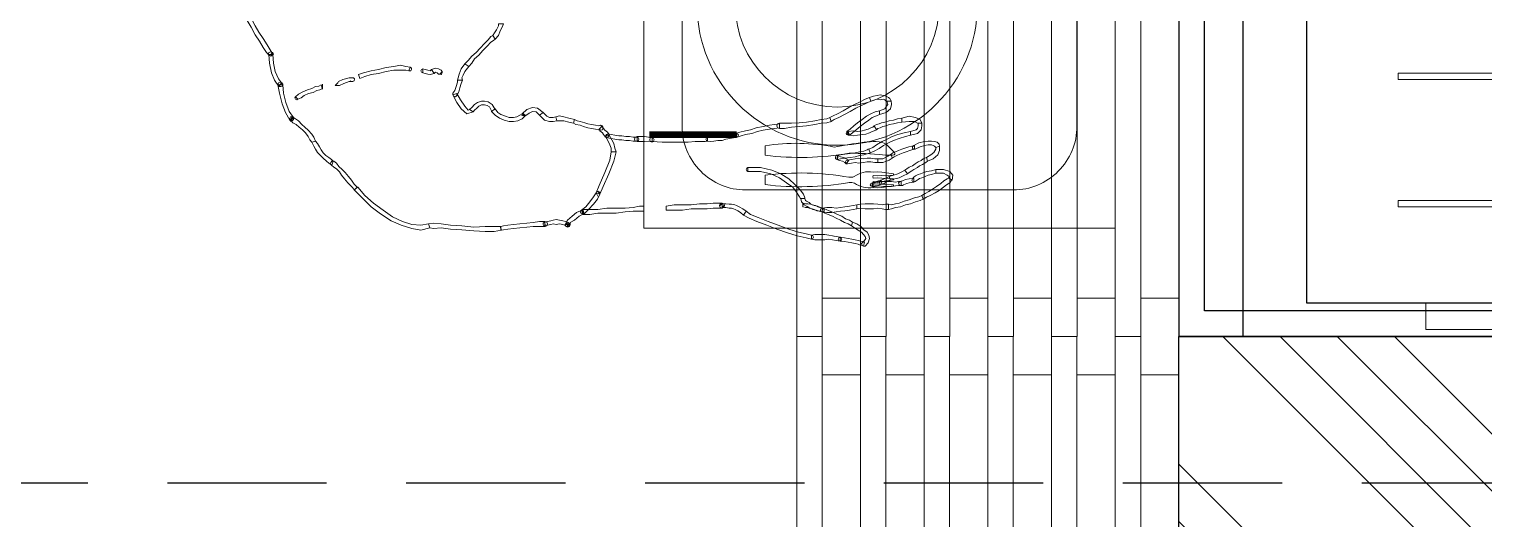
# Model space of a CAD drawing. Header units: millimetres. Extents: x -29311 to -3405, y 28913 to 42880.
# Drawn here: x -16914.6 to -16800.4, y 40279.9 to 40318.4 of the extents above; entities that cross this region are included whole.
import ezdxf

# ---------------------------------------------------------------- set-up
doc = ezdxf.new("R2010")
doc.units = ezdxf.units.MM
doc.linetypes.add('HIDDEN', pattern=[0.375, 0.25, -0.125])
for name, color, linetype in [('A-BA-HIDDEN', 136, 'HIDDEN'), ('A-MERDIVEN', 125, 'Continuous'), ('Duvar-200 cm', 7, 'Continuous')]:
    doc.layers.add(name, color=color, linetype=linetype)
for name, color, linetype, lineweight in [('GRC-Ekipman', 4, 'Continuous', 25), ('MIM_İnsan', 251, 'Continuous', 9), ('MIM_mobilya', 251, 'Continuous', 9), ('MIM_Selinoks', 251, 'Continuous', 9), ('tarama-betonarme', 252, 'Continuous', 13)]:
    doc.layers.add(name, color=color, linetype=linetype, lineweight=lineweight)

# ---------------------------------------------------------------- blocks, each defined once
blk = doc.blocks.new('N-115')
at = {"lineweight": 0}
h = blk.add_hatch(dxfattribs=at)
h.set_pattern_fill('ANSI34', color=251, style=0)
h.set_pattern_definition([(45, (87418.434, 14996.114), (-13.470384, 13.470384), []), (45, (87422.924, 14996.114), (-13.470384, 13.470384), []), (45, (87427.414, 14996.114), (-13.470384, 13.470384), []), (45, (87431.904, 14996.114), (-13.470384, 13.470384), [])])
h.paths.add_polyline_path([(92179.4, 15843.33), (92294.4, 15843.33), (92294.4, 15873.33), (92179.4, 15873.33)])
at = {"color": 45, "lineweight": 0}
for points in [[(92182.4, 15840.33), (92291.4, 15840.33), (92291.4, 15843.33), (92182.4, 15843.33)], [(92179.4, 15838.33), (92294.4, 15838.33), (92294.4, 15840.33), (92179.4, 15840.33)], [(92182.4, 15835.33), (92291.4, 15835.33), (92291.4, 15838.33), (92182.4, 15838.33)], [(92179.4, 15833.33), (92294.4, 15833.33), (92294.4, 15835.33), (92179.4, 15835.33)], [(92182.4, 15830.33), (92291.4, 15830.33), (92291.4, 15833.33), (92182.4, 15833.33)], [(92179.4, 15828.33), (92294.4, 15828.33), (92294.4, 15830.33), (92179.4, 15830.33)], [(92182.4, 15825.33), (92291.4, 15825.33), (92291.4, 15828.33), (92182.4, 15828.33)], [(92182.4, 15825.33), (92291.4, 15825.33), (92291.4, 15828.33), (92182.4, 15828.33)], [(92182.4, 15825.33), (92291.4, 15825.33), (92291.4, 15828.33), (92182.4, 15828.33)], [(92179.4, 15823.33), (92294.4, 15823.33), (92294.4, 15825.33), (92179.4, 15825.33)], [(92182.4, 15820.33), (92291.4, 15820.33), (92291.4, 15823.33), (92182.4, 15823.33)], [(92182.4, 15820.33), (92291.4, 15820.33), (92291.4, 15823.33), (92182.4, 15823.33)], [(92179.4, 15818.33), (92294.4, 15818.33), (92294.4, 15820.33), (92179.4, 15820.33)], [(92182.4, 15815.33), (92291.4, 15815.33), (92291.4, 15818.33), (92182.4, 15818.33)], [(92179.4, 15813.33), (92294.4, 15813.33), (92294.4, 15815.33), (92179.4, 15815.33)]]:
    blk.add_lwpolyline(points, close=True, dxfattribs=at)
at = {"layer": 'GRC-Ekipman'}
for points in [[(92179.4, 15913.33), (92294.4, 15913.33), (92294.4, 15843.33), (92179.4, 15843.33)], [(92179.4, 15873.33), (92294.4, 15873.33), (92294.4, 15843.33), (92179.4, 15843.33)]]:
    blk.add_lwpolyline(points, close=True, dxfattribs=at)
blk = doc.blocks.new('160718_A$C2F7A1A77')
at = {"layer": 'MIM_mobilya'}
for p, q in [((3.42, 27.47), (4.16, 27.47)), ((5.72, 27.47), (6.46, 27.47)), ((29.18, 28.08), (29.92, 28.08))]:
    blk.add_line(p, q, dxfattribs=at)
blk.add_lwpolyline([(0, 37), (0, 0), (53, 0), (53, 37)], close=True, dxfattribs=at)
blk.add_lwpolyline([(3, 29), (3, 8, 0.414214), (8, 3), (45, 3, 0.414214), (50, 8), (50, 29, 0.414214), (45, 34), (8, 34, 0.414214)], format="xyb", close=True, dxfattribs=at)
for points in [[(3.19, 18.99), (3.17, 18.68), (3.19, 18.33), (3.31, 17.41), (3.34, 17.41)], [(3.46, 18.99), (3.48, 18.68), (3.46, 18.33), (3.41, 17.41), (3.33, 17.41)], [(3.66, 18.99), (3.64, 18.68), (3.66, 18.33), (3.78, 17.41), (3.81, 17.4)], [(3.93, 18.99), (3.95, 18.68), (3.93, 18.33), (3.88, 17.41), (3.8, 17.4)], [(4.13, 18.99), (4.11, 18.68), (4.13, 18.33), (4.17, 17.41), (4.25, 17.4)], [(4.4, 18.99), (4.42, 18.68), (4.4, 18.33), (4.27, 17.41), (4.25, 17.4)], [(29.34, 17.09), (29.48, 16.96), (29.61, 16.96), (29.76, 17.09)]]:
    blk.add_lwpolyline(points, dxfattribs=at)
for centre, radius in [((17.51, 21.82), 11), ((39.75, 23.82), 9), ((17.51, 21.82), 8), ((39.75, 23.82), 5), ((39.75, 23.82), 4), ((39.75, 8.57), 5), ((39.75, 8.57), 4)]:
    blk.add_circle(centre, radius, dxfattribs=at)
for centre, radius, start, end in [((25.47, 24.72), 22.22, 172.8729, 189.9137), ((-17.89, 24.73), 22.22, 350.0863, 7.0954), ((27.77, 24.72), 22.22, 172.8729, 189.9137), ((-8.49, 25.02), 15.15, 348.689, 9.2988), ((51.23, 25.32), 22.22, 172.8729, 189.9137), ((7.87, 25.33), 22.22, 350.0863, 7.0954), ((2.74, 20.76), 0.849, 339.9904, 9.0141), ((4.84, 20.77), 0.849, 170.9859, 200.0096), ((5.08, 19.31), 1.92, 143.1475, 189.6617), ((2.51, 19.33), 1.92, 350.3383, 36.8525), ((3.32, 18.55), 0.466, 72.9453, 106.8601), ((3.56, 18.86), 0.163, 52.2572, 127.4765), ((4.03, 18.86), 0.163, 52.2572, 127.4765)]:
    blk.add_arc(centre, radius, start, end, dxfattribs=at)
for points in [[(5.88, 20.89), (5.77, 18.49), (5.88, 17.29), (6.18, 17.56), (6.56, 17.96), (6.74, 19.7), (6.36, 22.05)], [(29.34, 21.5), (29.12, 20.87), (28.46, 19.99), (29.34, 17.09)], [(29.76, 21.5), (29.98, 20.87), (30.64, 19.99), (29.76, 17.09)]]:
    blk.add_spline(points, degree=3, dxfattribs=at)
blk = doc.blocks.new('160718_InsanKadın')
at = {"layer": 'MIM_İnsan'}
for p, q in [((22.06, 53.66), (22.06, 53.63)), ((22.33, 44.68), (22.33, 44.69))]:
    blk.add_line(p, q, dxfattribs=at)
at = {"layer": 'MIM_İnsan', "flags": 128}
for points in [[(19.77, 54.41), (19.62, 54.41), (19.38, 54.16), (19.28, 53.81), (19.33, 53.56), (19.48, 53.31), (19.72, 53.12), (19.97, 52.87), (20.27, 52.67), (20.61, 52.52), (20.71, 52.82), (20.46, 52.97), (20.17, 53.17), (19.92, 53.31), (19.77, 53.51), (19.62, 53.66), (19.57, 53.81), (19.67, 53.96), (19.82, 54.11), (19.67, 54.11), (19.82, 54.11), (19.92, 54.21), (19.87, 54.36), (19.77, 54.41), (19.62, 54.41), (19.77, 54.41)], [(21.6, 54.01), (21.26, 54.06), (20.96, 54.11), (20.66, 54.16), (20.41, 54.21), (20.17, 54.26), (20.07, 54.31), (19.87, 54.36), (19.77, 54.41), (19.67, 54.11), (19.77, 54.06), (19.97, 54.01), (20.17, 53.96), (20.41, 53.91), (20.66, 53.86), (20.96, 53.81), (21.26, 53.76), (21.6, 53.71), (21.6, 54.01)], [(21.6, 54.01), (21.5, 53.96), (21.45, 53.86), (21.5, 53.76), (21.6, 53.71), (21.6, 54.01)], [(21.6, 53.71), (21.7, 53.76), (21.75, 53.86), (21.7, 53.96), (21.6, 54.01), (21.6, 53.71)], [(21.6, 53.71), (21.9, 53.66), (22.2, 53.61), (22.49, 53.56), (22.79, 53.51), (23.04, 53.51), (23.33, 53.51), (23.58, 53.51), (23.83, 53.56), (23.83, 53.86), (23.58, 53.91), (23.33, 53.91), (23.04, 53.91), (22.79, 53.91), (22.49, 53.86), (22.2, 53.91), (21.9, 53.96), (21.6, 54.01), (21.6, 53.71)], [(23.83, 53.56), (23.83, 53.56), (24.27, 53.46), (24.87, 53.31), (25.61, 53.07), (26.45, 52.77), (27.24, 52.47), (28.03, 52.17), (28.63, 51.92), (28.97, 51.67), (29.17, 51.97), (28.73, 52.22), (28.13, 52.47), (27.34, 52.77), (26.55, 53.07), (25.71, 53.36), (24.97, 53.61), (24.27, 53.76), (23.83, 53.86), (23.83, 53.86), (23.83, 53.86), (23.73, 53.81), (23.68, 53.71), (23.73, 53.61), (23.83, 53.56), (23.83, 53.56)], [(41.89, 51.58), (41.84, 51.58), (42.28, 51.77), (42.63, 52.07), (42.98, 52.37), (43.17, 52.72), (42.78, 52.72), (42.78, 52.57), (42.43, 52.37), (42.08, 52.07), (41.74, 51.87), (41.69, 51.87), (41.89, 51.58)], [(43.03, 52.87), (42.78, 52.72), (42.78, 52.57), (42.43, 52.37), (42.08, 52.07), (41.74, 51.87), (41.84, 51.58), (42.28, 51.77), (42.63, 52.07), (42.98, 52.37), (43.17, 52.72), (42.93, 52.57), (43.17, 52.72), (43.12, 52.87), (42.98, 52.92), (42.83, 52.87), (42.78, 52.72), (43.03, 52.87)], [(43.17, 52.72), (42.93, 52.57), (43.12, 52.47), (43.37, 52.42), (43.62, 52.37), (43.87, 52.32), (44.11, 52.37), (44.31, 52.42), (44.56, 52.47), (44.81, 52.52), (44.71, 52.82), (44.56, 52.77), (44.31, 52.72), (44.11, 52.67), (43.87, 52.72), (43.62, 52.67), (43.37, 52.72), (43.22, 52.77), (43.03, 52.87), (42.78, 52.72), (43.03, 52.87), (42.88, 52.87), (42.83, 52.77), (42.83, 52.67), (42.93, 52.57), (43.17, 52.72)], [(44.76, 52.87), (44.71, 52.82), (44.56, 52.77), (44.31, 52.72), (44.11, 52.67), (43.87, 52.72), (43.62, 52.67), (43.37, 52.72), (43.22, 52.77), (43.03, 52.87), (42.93, 52.57), (43.12, 52.47), (43.37, 52.42), (43.62, 52.37), (43.87, 52.32), (44.11, 52.37), (44.31, 52.42), (44.56, 52.47), (44.81, 52.52), (44.76, 52.47), (44.81, 52.52), (44.9, 52.62), (44.9, 52.72), (44.86, 52.82), (44.71, 52.82), (44.76, 52.87)], [(44.81, 52.52), (44.76, 52.47), (45.2, 52.47), (45.7, 52.57), (46.19, 52.62), (46.74, 52.67), (47.23, 52.72), (47.68, 52.77), (48.02, 52.82), (48.22, 52.87), (48.22, 53.17), (48.02, 53.12), (47.68, 53.07), (47.23, 53.02), (46.74, 52.97), (46.19, 52.92), (45.7, 52.87), (45.2, 52.87), (44.76, 52.87), (44.71, 52.82), (44.76, 52.87), (44.61, 52.82), (44.56, 52.67), (44.61, 52.52), (44.76, 52.47), (44.81, 52.52)], [(48.17, 53.17), (48.22, 53.17), (48.02, 53.12), (47.68, 53.07), (47.23, 53.02), (46.74, 52.97), (46.19, 52.92), (45.7, 52.87), (45.2, 52.87), (44.76, 52.87), (44.76, 52.47), (45.2, 52.47), (45.7, 52.57), (46.19, 52.62), (46.74, 52.67), (47.23, 52.72), (47.68, 52.77), (48.02, 52.82), (48.22, 52.87), (48.27, 52.87), (48.17, 53.17)], [(48.22, 52.87), (48.27, 52.87), (48.76, 52.87), (49.46, 52.87), (50.35, 52.92), (51.29, 52.82), (52.18, 52.77), (52.92, 52.67), (53.51, 52.62), (53.91, 52.67), (53.81, 52.97), (53.51, 53.02), (52.92, 52.97), (52.18, 53.07), (51.29, 53.12), (50.35, 53.21), (49.46, 53.26), (48.76, 53.26), (48.17, 53.17), (48.22, 53.17), (48.22, 52.87)], [(53.81, 52.97), (53.81, 52.97), (53.51, 53.02), (52.92, 52.97), (52.18, 53.07), (51.29, 53.12), (50.35, 53.21), (49.46, 53.26), (48.76, 53.26), (48.17, 53.17), (48.27, 52.87), (48.76, 52.87), (49.46, 52.87), (50.35, 52.92), (51.29, 52.82), (52.18, 52.77), (52.92, 52.67), (53.51, 52.62), (53.91, 52.67), (53.91, 52.67), (53.81, 52.97)], [(59.7, 49.99), (59.75, 49.99), (59.1, 50.63), (58.41, 51.33), (57.67, 51.87), (56.83, 52.42), (56.04, 52.77), (55.2, 53.02), (54.5, 53.17), (53.81, 52.97), (53.91, 52.67), (54.5, 52.77), (55.2, 52.72), (55.94, 52.47), (56.73, 52.12), (57.47, 51.58), (58.21, 51.03), (58.91, 50.43), (59.45, 49.79), (59.5, 49.79), (59.7, 49.99)], [(53.91, 52.67), (53.91, 52.67), (54.5, 52.77), (55.2, 52.72), (55.94, 52.47), (56.73, 52.12), (57.47, 51.58), (58.21, 51.03), (58.91, 50.43), (59.45, 49.79), (59.75, 49.99), (59.1, 50.63), (58.41, 51.33), (57.67, 51.87), (56.83, 52.42), (56.04, 52.77), (55.2, 53.02), (54.5, 53.17), (53.81, 52.97), (53.81, 52.97), (53.91, 52.67)], [(15.17, 50.43), (15.17, 50.43), (15.42, 50.53), (15.76, 50.63), (16.16, 50.78), (16.56, 50.88), (16.95, 51.03), (17.25, 51.08), (17.55, 51.18), (17.79, 51.13), (17.79, 51.53), (17.55, 51.48), (17.25, 51.38), (16.85, 51.33), (16.46, 51.18), (16.06, 51.08), (15.67, 50.93), (15.32, 50.83), (15.07, 50.73), (15.07, 50.73), (15.17, 50.43)], [(17.79, 51.13), (17.79, 51.13), (18.04, 51.13), (18.29, 51.18), (18.63, 51.13), (18.98, 51.08), (19.28, 51.08), (19.62, 51.08), (19.97, 51.13), (20.27, 51.18), (20.27, 51.48), (19.97, 51.43), (19.62, 51.48), (19.28, 51.48), (18.98, 51.48), (18.63, 51.43), (18.29, 51.48), (18.04, 51.53), (17.79, 51.53), (17.79, 51.53), (17.79, 51.13)], [(20.27, 51.18), (20.27, 51.18), (20.56, 51.23), (20.86, 51.28), (21.21, 51.33), (21.55, 51.38), (21.9, 51.43), (22.25, 51.38), (22.64, 51.38), (22.99, 51.43), (22.99, 51.72), (22.64, 51.77), (22.25, 51.77), (21.9, 51.72), (21.55, 51.67), (21.21, 51.63), (20.86, 51.58), (20.56, 51.53), (20.27, 51.48), (20.27, 51.48), (20.27, 51.18)], [(28.97, 51.67), (28.97, 51.67), (29.22, 51.48), (29.52, 51.33), (29.72, 51.23), (29.86, 51.18), (30.11, 51.13), (30.31, 51.13), (30.56, 51.08), (30.85, 51.08), (30.85, 51.38), (30.56, 51.38), (30.31, 51.43), (30.11, 51.43), (29.96, 51.48), (29.82, 51.53), (29.62, 51.63), (29.42, 51.77), (29.17, 51.97), (29.17, 51.97), (28.97, 51.67)], [(31, 51.23), (30.85, 51.03), (31.15, 51.03), (31.55, 51.03), (32.04, 51.08), (32.64, 51.08), (33.28, 51.18), (33.97, 51.18), (34.61, 51.18), (35.26, 51.28), (35.26, 51.58), (34.61, 51.58), (33.97, 51.58), (33.28, 51.48), (32.64, 51.48), (32.04, 51.48), (31.55, 51.43), (31.15, 51.43), (30.85, 51.43), (30.71, 51.23), (30.85, 51.43), (30.71, 51.38), (30.66, 51.23), (30.71, 51.08), (30.85, 51.03), (31, 51.23)], [(30.85, 51.03), (31, 51.08), (31.05, 51.23), (31, 51.38), (30.85, 51.43), (30.85, 51.03)], [(36.99, 51.28), (36.99, 51.28), (37.34, 51.28), (37.83, 51.38), (38.47, 51.43), (39.17, 51.43), (39.91, 51.43), (40.6, 51.53), (41.24, 51.53), (41.79, 51.53), (41.79, 51.92), (41.24, 51.92), (40.6, 51.82), (39.91, 51.82), (39.17, 51.82), (38.47, 51.72), (37.83, 51.67), (37.34, 51.67), (36.99, 51.67), (36.99, 51.67), (36.99, 51.28)], [(41.79, 51.53), (41.69, 51.87), (41.34, 51.53), (40.95, 51.13), (40.65, 50.73), (40.45, 50.33), (40.75, 50.23), (40.95, 50.53), (41.24, 50.93), (41.54, 51.33), (41.89, 51.58), (41.79, 51.92), (41.89, 51.58), (41.99, 51.67), (41.94, 51.82), (41.84, 51.87), (41.69, 51.87), (41.79, 51.53)], [(41.74, 51.87), (41.69, 51.87), (41.34, 51.53), (40.95, 51.13), (40.65, 50.73), (40.45, 50.33), (40.75, 50.23), (40.95, 50.53), (41.24, 50.93), (41.54, 51.33), (41.89, 51.58), (41.84, 51.58), (41.74, 51.87)], [(40.6, 50.48), (40.75, 50.23), (40.95, 50.53), (41.24, 50.93), (41.54, 51.33), (41.89, 51.58), (41.69, 51.87), (41.34, 51.53), (40.95, 51.13), (40.65, 50.73), (40.45, 50.33), (40.6, 50.09), (40.45, 50.33), (40.45, 50.18), (40.55, 50.13), (40.7, 50.13), (40.75, 50.23), (40.6, 50.48)], [(13.09, 49.04), (13.04, 49.04), (13.19, 49.14), (13.44, 49.29), (13.69, 49.49), (14.03, 49.74), (14.33, 49.94), (14.63, 50.13), (14.92, 50.28), (15.17, 50.43), (15.07, 50.73), (14.82, 50.58), (14.53, 50.43), (14.13, 50.23), (13.83, 50.04), (13.49, 49.79), (13.24, 49.59), (12.99, 49.44), (12.85, 49.24), (12.8, 49.24), (13.09, 49.04)], [(24.37, 50.68), (24.37, 50.63), (24.47, 50.33), (24.72, 49.99), (25.11, 49.59), (25.61, 49.14), (26.25, 48.74), (26.95, 48.45), (27.84, 48.25), (28.83, 48.25), (28.83, 48.55), (27.84, 48.55), (27.04, 48.74), (26.35, 49.04), (25.81, 49.44), (25.31, 49.79), (25.02, 50.18), (24.77, 50.53), (24.67, 50.73), (24.67, 50.68), (24.37, 50.68)], [(40.45, 50.33), (40.45, 50.33), (40.2, 49.74), (39.76, 48.74), (39.36, 47.75), (39.17, 47.01), (39.56, 47.01), (39.66, 47.65), (40.06, 48.64), (40.5, 49.64), (40.75, 50.23), (40.75, 50.23), (40.45, 50.33)], [(40.45, 50.33), (40.45, 50.33), (40.2, 49.74), (39.76, 48.74), (39.36, 47.75), (39.17, 47.01), (39.56, 47.01), (39.66, 47.65), (40.06, 48.64), (40.5, 49.64), (40.75, 50.23), (40.75, 50.23), (40.45, 50.33)], [(14.08, 48.69), (14.08, 48.69), (13.49, 48.69), (13.19, 48.84), (13.04, 48.94), (13.09, 49.04), (12.8, 49.24), (12.75, 48.84), (12.99, 48.55), (13.49, 48.4), (14.08, 48.4), (14.08, 48.4), (14.08, 48.69)], [(15.81, 49.39), (15.71, 49.34), (15.62, 49.29), (15.47, 49.19), (15.37, 49.09), (15.17, 49.04), (14.92, 48.94), (14.68, 48.84), (14.43, 48.79), (14.08, 48.69), (14.08, 48.4), (14.43, 48.5), (14.78, 48.55), (15.02, 48.64), (15.27, 48.74), (15.47, 48.79), (15.67, 48.89), (15.81, 48.99), (15.91, 49.14), (15.81, 49.09), (15.91, 49.14), (15.96, 49.24), (15.91, 49.34), (15.81, 49.39), (15.71, 49.34), (15.81, 49.39)], [(16.8, 49.64), (16.7, 49.64), (16.61, 49.59), (16.36, 49.49), (16.16, 49.44), (15.81, 49.39), (15.81, 49.09), (16.16, 49.14), (16.46, 49.19), (16.7, 49.29), (16.9, 49.34), (16.8, 49.34), (16.9, 49.34), (17, 49.44), (16.95, 49.59), (16.85, 49.64), (16.7, 49.64), (16.8, 49.64)], [(16.51, 48.45), (16.51, 48.45), (16.75, 48.59), (17.05, 48.74), (17.4, 48.84), (17.74, 48.94), (17.64, 49.24), (17.3, 49.14), (16.95, 49.04), (16.65, 48.89), (16.31, 48.74), (16.31, 48.74), (16.51, 48.45)], [(16.51, 48.45), (16.51, 48.45), (16.75, 48.59), (17.05, 48.74), (17.4, 48.84), (17.74, 48.94), (17.64, 49.24), (17.3, 49.14), (16.95, 49.04), (16.65, 48.89), (16.31, 48.74), (16.31, 48.74), (16.51, 48.45)], [(19.08, 49.44), (19.08, 49.74), (18.83, 49.74), (18.53, 49.69), (18.19, 49.74), (17.89, 49.74), (17.55, 49.74), (17.25, 49.69), (17, 49.64), (16.8, 49.64), (16.8, 49.34), (17, 49.34), (17.25, 49.39), (17.55, 49.34), (17.89, 49.34), (18.19, 49.34), (18.53, 49.39), (18.83, 49.44), (19.08, 49.44), (19.08, 49.74), (19.08, 49.44), (19.18, 49.49), (19.23, 49.59), (19.18, 49.69), (19.08, 49.74), (19.08, 49.44)], [(17.74, 48.94), (17.74, 48.94), (17.94, 49.04), (18.09, 49.09), (18.24, 49.19), (18.39, 49.24), (18.29, 49.54), (18.14, 49.49), (17.99, 49.39), (17.84, 49.34), (17.64, 49.24), (17.64, 49.24), (17.74, 48.94)], [(17.74, 48.94), (17.74, 48.94), (17.94, 49.04), (18.09, 49.09), (18.24, 49.19), (18.39, 49.24), (18.29, 49.54), (18.14, 49.49), (17.99, 49.39), (17.84, 49.34), (17.64, 49.24), (17.64, 49.24), (17.74, 48.94)], [(18.39, 49.24), (18.34, 49.24), (18.58, 49.29), (18.73, 49.34), (18.88, 49.39), (19.08, 49.44), (19.08, 49.74), (18.88, 49.69), (18.63, 49.64), (18.49, 49.59), (18.34, 49.54), (18.29, 49.54), (18.39, 49.24)], [(18.39, 49.24), (18.49, 49.34), (18.49, 49.44), (18.44, 49.54), (18.29, 49.54), (18.39, 49.24)], [(61.48, 48.05), (61.53, 48.05), (61.33, 48.2), (61.13, 48.35), (60.89, 48.59), (60.74, 48.84), (60.49, 49.14), (60.24, 49.44), (59.95, 49.74), (59.7, 49.99), (59.5, 49.79), (59.75, 49.54), (59.95, 49.24), (60.19, 48.94), (60.44, 48.64), (60.69, 48.4), (60.94, 48.15), (61.13, 47.9), (61.33, 47.75), (61.38, 47.75), (61.48, 48.05)], [(61.48, 48.05), (61.53, 48.05), (61.33, 48.2), (61.13, 48.35), (60.89, 48.59), (60.74, 48.84), (60.49, 49.14), (60.24, 49.44), (59.95, 49.74), (59.7, 49.99), (59.5, 49.79), (59.75, 49.54), (59.95, 49.24), (60.19, 48.94), (60.44, 48.64), (60.69, 48.4), (60.94, 48.15), (61.13, 47.9), (61.33, 47.75), (61.38, 47.75), (61.33, 47.75), (61.48, 47.75), (61.58, 47.85), (61.63, 47.95), (61.53, 48.05), (61.48, 48.05)], [(14.82, 47.45), (14.82, 47.45), (15.07, 47.55), (15.22, 47.7), (15.47, 47.8), (15.71, 47.95), (15.91, 48.1), (16.16, 48.2), (16.36, 48.35), (16.51, 48.45), (16.31, 48.74), (16.16, 48.64), (15.96, 48.5), (15.81, 48.4), (15.52, 48.25), (15.37, 48.1), (15.12, 48), (14.87, 47.85), (14.73, 47.75), (14.73, 47.75), (14.82, 47.45)], [(14.82, 47.45), (14.82, 47.45), (15.07, 47.55), (15.22, 47.7), (15.47, 47.8), (15.71, 47.95), (15.91, 48.1), (16.16, 48.2), (16.36, 48.35), (16.51, 48.45), (16.31, 48.74), (16.16, 48.64), (15.96, 48.5), (15.81, 48.4), (15.52, 48.25), (15.37, 48.1), (15.12, 48), (14.87, 47.85), (14.73, 47.75), (14.73, 47.75), (14.82, 47.45)], [(28.83, 48.25), (28.92, 48.3), (28.97, 48.4), (28.92, 48.5), (28.83, 48.55), (28.83, 48.25)], [(63.06, 46.26), (63.06, 46.26), (62.91, 46.56), (62.77, 46.81), (62.62, 47.06), (62.37, 47.3), (62.17, 47.5), (61.92, 47.75), (61.73, 47.9), (61.48, 48.05), (61.38, 47.75), (61.53, 47.6), (61.73, 47.45), (61.97, 47.3), (62.17, 47.1), (62.32, 46.86), (62.47, 46.61), (62.62, 46.36), (62.77, 46.16), (62.77, 46.16), (63.06, 46.26)], [(63.06, 46.26), (63.06, 46.26), (62.91, 46.56), (62.77, 46.81), (62.62, 47.06), (62.37, 47.3), (62.17, 47.5), (61.92, 47.75), (61.73, 47.9), (61.48, 48.05), (61.38, 47.75), (61.53, 47.6), (61.73, 47.45), (61.97, 47.3), (62.17, 47.1), (62.32, 46.86), (62.47, 46.61), (62.62, 46.36), (62.77, 46.16), (62.77, 46.16), (63.06, 46.26)], [(14.08, 46.66), (14.08, 46.66), (14.08, 46.81), (14.23, 47.06), (14.48, 47.25), (14.82, 47.45), (14.73, 47.75), (14.28, 47.55), (13.93, 47.25), (13.78, 46.91), (13.78, 46.56), (13.78, 46.56), (14.08, 46.66)], [(14.08, 46.66), (14.08, 46.66), (14.08, 46.81), (14.23, 47.06), (14.48, 47.25), (14.82, 47.45), (14.73, 47.75), (14.28, 47.55), (13.93, 47.25), (13.78, 46.91), (13.78, 46.56), (13.78, 46.56), (14.08, 46.66)], [(17.5, 47.5), (17.5, 47.5), (17.35, 47.4), (17.15, 47.3), (16.9, 47.2), (16.65, 47.1), (16.41, 47.01), (16.11, 46.91), (15.96, 46.86), (15.76, 46.81), (15.76, 46.51), (15.96, 46.56), (16.21, 46.61), (16.51, 46.71), (16.75, 46.81), (17, 46.91), (17.25, 47.01), (17.45, 47.1), (17.59, 47.2), (17.59, 47.2), (17.5, 47.5)], [(17.5, 47.5), (17.5, 47.5), (17.35, 47.4), (17.15, 47.3), (16.9, 47.2), (16.65, 47.1), (16.41, 47.01), (16.11, 46.91), (15.96, 46.86), (15.76, 46.81), (15.76, 46.51), (15.96, 46.56), (16.21, 46.61), (16.51, 46.71), (16.75, 46.81), (17, 46.91), (17.25, 47.01), (17.45, 47.1), (17.59, 47.2), (17.59, 47.2), (17.5, 47.5)], [(16.06, 45.42), (16.06, 45.42), (16.56, 45.52), (17.05, 45.66), (17.5, 45.81), (17.89, 46.01), (18.29, 46.21), (18.73, 46.46), (19.03, 46.66), (19.33, 46.81), (19.23, 47.1), (18.93, 46.96), (18.53, 46.76), (18.19, 46.51), (17.79, 46.31), (17.4, 46.11), (16.95, 45.96), (16.46, 45.81), (16.06, 45.71), (16.06, 45.71), (16.06, 45.42)], [(16.06, 45.42), (16.06, 45.42), (16.56, 45.52), (17.05, 45.66), (17.5, 45.81), (17.89, 46.01), (18.29, 46.21), (18.73, 46.46), (19.03, 46.66), (19.33, 46.81), (19.23, 47.1), (18.93, 46.96), (18.53, 46.76), (18.19, 46.51), (17.79, 46.31), (17.4, 46.11), (16.95, 45.96), (16.46, 45.81), (16.06, 45.71), (16.06, 45.71), (16.06, 45.42)], [(18.63, 47.85), (18.63, 47.85), (18.24, 47.85), (17.94, 47.75), (17.74, 47.65), (17.5, 47.5), (17.59, 47.2), (17.84, 47.35), (18.04, 47.45), (18.24, 47.55), (18.63, 47.55), (18.63, 47.55), (18.63, 47.85)], [(18.63, 47.85), (18.63, 47.85), (18.24, 47.85), (17.94, 47.75), (17.74, 47.65), (17.5, 47.5), (17.59, 47.2), (17.84, 47.35), (18.04, 47.45), (18.24, 47.55), (18.63, 47.55), (18.63, 47.55), (18.63, 47.85)], [(21.11, 47.95), (21.01, 47.95), (20.71, 47.9), (20.41, 47.85), (20.12, 47.9), (19.77, 47.85), (19.48, 47.8), (19.18, 47.8), (18.88, 47.85), (18.63, 47.85), (18.63, 47.55), (18.88, 47.55), (19.18, 47.5), (19.48, 47.5), (19.77, 47.55), (20.12, 47.5), (20.41, 47.55), (20.71, 47.6), (21.01, 47.65), (20.91, 47.65), (21.01, 47.65), (21.11, 47.7), (21.16, 47.8), (21.11, 47.9), (21.01, 47.95), (21.11, 47.95)], [(21.11, 47.95), (21.01, 47.95), (20.71, 47.9), (20.41, 47.85), (20.12, 47.9), (19.77, 47.85), (19.48, 47.8), (19.18, 47.8), (18.88, 47.85), (18.63, 47.85), (18.63, 47.55), (18.88, 47.55), (19.18, 47.5), (19.48, 47.5), (19.77, 47.55), (20.12, 47.5), (20.41, 47.55), (20.71, 47.6), (21.01, 47.65), (20.91, 47.65), (21.01, 47.65), (21.11, 47.7), (21.16, 47.8), (21.11, 47.9), (21.01, 47.95), (21.11, 47.95)], [(19.33, 46.81), (19.38, 46.81), (19.48, 46.86), (19.72, 46.96), (20.07, 47.01), (20.41, 47.1), (20.81, 47.15), (21.21, 47.2), (21.55, 47.25), (21.8, 47.3), (21.8, 47.6), (21.55, 47.55), (21.21, 47.5), (20.81, 47.45), (20.41, 47.4), (20.07, 47.3), (19.72, 47.25), (19.38, 47.15), (19.18, 47.1), (19.23, 47.1), (19.33, 46.81)], [(19.33, 46.81), (19.38, 46.81), (19.48, 46.86), (19.72, 46.96), (20.07, 47.01), (20.41, 47.1), (20.81, 47.15), (21.21, 47.2), (21.55, 47.25), (21.8, 47.3), (21.8, 47.6), (21.55, 47.55), (21.21, 47.5), (20.81, 47.45), (20.41, 47.4), (20.07, 47.3), (19.72, 47.25), (19.38, 47.15), (19.18, 47.1), (19.23, 47.1), (19.33, 46.81)], [(21.8, 47.3), (21.85, 47.6), (21.65, 47.7), (21.4, 47.75), (21.21, 47.85), (21.11, 47.95), (20.91, 47.65), (21.11, 47.55), (21.31, 47.45), (21.55, 47.4), (21.75, 47.3), (21.8, 47.6), (21.75, 47.3), (21.9, 47.3), (21.95, 47.4), (21.95, 47.55), (21.85, 47.6), (21.8, 47.3)], [(21.8, 47.3), (21.85, 47.6), (21.65, 47.7), (21.4, 47.75), (21.21, 47.85), (21.11, 47.95), (20.91, 47.65), (21.11, 47.55), (21.31, 47.45), (21.55, 47.4), (21.75, 47.3), (21.8, 47.6), (21.75, 47.3), (21.9, 47.3), (21.95, 47.4), (21.95, 47.55), (21.85, 47.6), (21.8, 47.3)], [(39.17, 47.01), (39.17, 47.01), (39.27, 46.71), (39.36, 46.36), (39.51, 46.06), (39.71, 45.71), (40.01, 45.81), (39.81, 46.16), (39.66, 46.46), (39.56, 46.71), (39.56, 47.01), (39.56, 47.01), (39.17, 47.01)], [(39.17, 47.01), (39.17, 47.01), (39.27, 46.71), (39.36, 46.36), (39.51, 46.06), (39.71, 45.71), (40.01, 45.81), (39.81, 46.16), (39.66, 46.46), (39.56, 46.71), (39.56, 47.01), (39.56, 47.01), (39.17, 47.01)], [(39.17, 47.01), (39.27, 46.71), (39.36, 46.36), (39.51, 46.06), (39.71, 45.71), (40.01, 45.81), (39.81, 46.16), (39.66, 46.46), (39.56, 46.71), (39.56, 47.01), (39.17, 47.01)], [(15.76, 46.81), (15.71, 46.81), (15.32, 46.61), (14.97, 46.51), (14.68, 46.46), (14.43, 46.46), (14.28, 46.51), (14.18, 46.56), (14.13, 46.61), (14.08, 46.66), (13.78, 46.56), (13.83, 46.41), (13.98, 46.26), (14.18, 46.21), (14.43, 46.16), (14.68, 46.16), (14.97, 46.21), (15.42, 46.31), (15.81, 46.51), (15.76, 46.51), (15.81, 46.51), (15.91, 46.61), (15.91, 46.71), (15.86, 46.81), (15.71, 46.81), (15.76, 46.81)], [(15.76, 46.81), (15.71, 46.81), (15.32, 46.61), (14.97, 46.51), (14.68, 46.46), (14.43, 46.46), (14.28, 46.51), (14.18, 46.56), (14.13, 46.61), (14.08, 46.66), (13.78, 46.56), (13.83, 46.41), (13.98, 46.26), (14.18, 46.21), (14.43, 46.16), (14.68, 46.16), (14.97, 46.21), (15.42, 46.31), (15.81, 46.51), (15.76, 46.51), (15.81, 46.51), (15.91, 46.61), (15.91, 46.71), (15.86, 46.81), (15.71, 46.81), (15.76, 46.81)], [(15.47, 44.77), (15.47, 44.77), (15.47, 44.97), (15.52, 45.17), (15.62, 45.27), (16.06, 45.42), (16.06, 45.71), (15.52, 45.56), (15.22, 45.27), (15.17, 44.97), (15.17, 44.77), (15.17, 44.77), (15.47, 44.77)], [(15.47, 44.77), (15.47, 44.77), (15.47, 44.97), (15.52, 45.17), (15.62, 45.27), (16.06, 45.42), (16.06, 45.71), (15.52, 45.56), (15.22, 45.27), (15.17, 44.97), (15.17, 44.77), (15.17, 44.77), (15.47, 44.77)], [(18.49, 43.78), (18.49, 43.78), (18.83, 43.88), (19.18, 44.02), (19.52, 44.22), (19.87, 44.47), (20.22, 44.72), (20.51, 44.97), (20.81, 45.22), (21.06, 45.42), (20.86, 45.71), (20.61, 45.52), (20.32, 45.27), (20.02, 45.02), (19.67, 44.77), (19.33, 44.52), (19.08, 44.32), (18.73, 44.17), (18.49, 44.07), (18.49, 44.07), (18.49, 43.78)], [(18.49, 43.78), (18.49, 43.78), (18.83, 43.88), (19.18, 44.02), (19.52, 44.22), (19.87, 44.47), (20.22, 44.72), (20.51, 44.97), (20.81, 45.22), (21.06, 45.42), (20.86, 45.71), (20.61, 45.52), (20.32, 45.27), (20.02, 45.02), (19.67, 44.77), (19.33, 44.52), (19.08, 44.32), (18.73, 44.17), (18.49, 44.07), (18.49, 44.07), (18.49, 43.78)], [(21.06, 45.42), (20.96, 45.71), (20.56, 45.76), (20.22, 45.71), (19.87, 45.66), (19.57, 45.61), (19.28, 45.52), (19.08, 45.42), (18.93, 45.37), (18.73, 45.27), (18.93, 44.97), (19.03, 45.07), (19.18, 45.12), (19.38, 45.22), (19.67, 45.32), (19.87, 45.37), (20.22, 45.42), (20.56, 45.37), (20.96, 45.42), (20.86, 45.71), (20.96, 45.42), (21.06, 45.47), (21.11, 45.56), (21.06, 45.66), (20.96, 45.71), (21.06, 45.42)], [(21.06, 45.42), (20.96, 45.71), (20.56, 45.76), (20.22, 45.71), (19.87, 45.66), (19.57, 45.61), (19.28, 45.52), (19.08, 45.42), (18.93, 45.37), (18.73, 45.27), (18.93, 44.97), (19.03, 45.07), (19.18, 45.12), (19.38, 45.22), (19.67, 45.32), (19.87, 45.37), (20.22, 45.42), (20.56, 45.37), (20.96, 45.42), (20.86, 45.71), (20.96, 45.42), (21.06, 45.47), (21.11, 45.56), (21.06, 45.66), (20.96, 45.71), (21.06, 45.42)], [(29.72, 45.86), (29.67, 45.86), (29.37, 45.76), (29.02, 45.66), (28.53, 45.56), (28.08, 45.42), (27.64, 45.32), (27.14, 45.22), (26.75, 45.17), (26.35, 45.12), (26.35, 44.82), (26.75, 44.87), (27.14, 44.92), (27.64, 45.02), (28.18, 45.12), (28.63, 45.27), (29.02, 45.37), (29.47, 45.47), (29.77, 45.56), (29.72, 45.56), (29.72, 45.86)], [(29.72, 45.86), (29.62, 45.81), (29.57, 45.71), (29.62, 45.61), (29.72, 45.56), (29.72, 45.86)], [(31.99, 46.16), (31.99, 46.16), (31.74, 46.21), (31.5, 46.16), (31.2, 46.11), (30.85, 46.11), (30.56, 46.01), (30.26, 45.96), (29.96, 45.91), (29.72, 45.86), (29.72, 45.56), (29.96, 45.61), (30.26, 45.66), (30.56, 45.71), (30.85, 45.81), (31.2, 45.81), (31.5, 45.86), (31.74, 45.81), (31.99, 45.86), (31.99, 45.86), (31.99, 46.16)], [(31.99, 46.16), (31.74, 46.21), (31.5, 46.16), (31.2, 46.11), (30.85, 46.11), (30.56, 46.01), (30.26, 45.96), (29.96, 45.91), (29.72, 45.86), (29.72, 45.56), (29.96, 45.61), (30.26, 45.66), (30.56, 45.71), (30.85, 45.81), (31.2, 45.81), (31.5, 45.86), (31.74, 45.81), (31.99, 45.86), (31.99, 46.16)], [(36.35, 46.21), (36.35, 46.21), (35.55, 46.26), (34.81, 46.26), (34.12, 46.26), (33.53, 46.26), (32.98, 46.21), (32.54, 46.21), (32.19, 46.21), (31.99, 46.16), (31.99, 45.86), (32.19, 45.81), (32.54, 45.81), (32.98, 45.81), (33.53, 45.86), (34.12, 45.86), (34.81, 45.86), (35.55, 45.86), (36.35, 45.91), (36.35, 45.91), (36.35, 45.86), (36.49, 45.91), (36.54, 46.06), (36.49, 46.21), (36.35, 46.26), (36.35, 46.21)], [(31.99, 45.86), (32.09, 45.91), (32.14, 46.01), (32.09, 46.11), (31.99, 46.16), (31.99, 45.86)], [(36.25, 45.91), (36.35, 45.91), (36.64, 45.86), (36.94, 45.81), (37.24, 45.81), (37.53, 45.81), (37.53, 46.21), (37.24, 46.21), (36.94, 46.21), (36.64, 46.16), (36.35, 46.21), (36.44, 46.21), (36.35, 46.21), (36.25, 46.16), (36.2, 46.06), (36.25, 45.96), (36.35, 45.91), (36.25, 45.91)], [(37.53, 46.16), (37.53, 46.21), (37.24, 46.21), (36.94, 46.21), (36.64, 46.16), (36.35, 46.21), (36.35, 45.91), (36.64, 45.86), (36.94, 45.81), (37.24, 45.81), (37.53, 45.81), (37.53, 45.86), (37.53, 45.81), (37.68, 45.86), (37.73, 46.01), (37.68, 46.16), (37.53, 46.21), (37.53, 46.16)], [(37.53, 46.16), (37.43, 46.11), (37.38, 46.01), (37.43, 45.91), (37.53, 45.86), (37.53, 46.16)], [(39.71, 45.71), (39.86, 45.91), (39.56, 45.96), (39.27, 46.01), (38.97, 46.06), (38.72, 46.06), (38.42, 46.11), (38.13, 46.11), (37.83, 46.16), (37.53, 46.16), (37.53, 45.86), (37.83, 45.86), (38.13, 45.81), (38.42, 45.81), (38.72, 45.76), (38.97, 45.76), (39.27, 45.71), (39.56, 45.66), (39.86, 45.61), (40.01, 45.81), (39.86, 45.61), (39.96, 45.66), (40.01, 45.76), (39.96, 45.86), (39.86, 45.91), (39.71, 45.71)], [(39.71, 45.71), (39.86, 45.91), (39.56, 45.96), (39.27, 46.01), (38.97, 46.06), (38.72, 46.06), (38.42, 46.11), (38.13, 46.11), (37.83, 46.16), (37.53, 46.16), (37.53, 45.86), (37.83, 45.86), (38.13, 45.81), (38.42, 45.81), (38.72, 45.76), (38.97, 45.76), (39.27, 45.71), (39.56, 45.66), (39.86, 45.61), (40.01, 45.81), (39.86, 45.61), (39.96, 45.66), (40.01, 45.76), (39.96, 45.86), (39.86, 45.91), (39.71, 45.71)], [(39.71, 45.71), (39.71, 45.66), (39.86, 45.47), (40.06, 45.32), (40.16, 45.17), (40.3, 45.02), (40.5, 45.22), (40.45, 45.37), (40.25, 45.52), (40.16, 45.66), (40.01, 45.86), (40.01, 45.81), (39.71, 45.71)], [(64.74, 44.57), (64.69, 44.57), (64.55, 44.72), (64.3, 44.87), (64.05, 45.07), (63.8, 45.27), (63.56, 45.52), (63.36, 45.81), (63.21, 46.06), (63.06, 46.26), (62.77, 46.16), (62.91, 45.86), (63.06, 45.61), (63.36, 45.32), (63.61, 45.07), (63.85, 44.87), (64.1, 44.57), (64.35, 44.42), (64.6, 44.27), (64.55, 44.27), (64.6, 44.27), (64.74, 44.27), (64.79, 44.37), (64.79, 44.52), (64.69, 44.57), (64.74, 44.57)], [(64.79, 44.52), (64.69, 44.57), (64.55, 44.72), (64.3, 44.87), (64.05, 45.07), (63.8, 45.27), (63.56, 45.52), (63.36, 45.81), (63.21, 46.06), (63.06, 46.26), (62.77, 46.16), (62.91, 45.86), (63.06, 45.61), (63.36, 45.32), (63.61, 45.07), (63.85, 44.87), (64.1, 44.57), (64.35, 44.42), (64.6, 44.27), (64.5, 44.32), (64.6, 44.27), (64.74, 44.27), (64.79, 44.37), (64.79, 44.52), (64.69, 44.57), (64.79, 44.52)], [(16.75, 44.67), (16.75, 44.67), (16.16, 44.62), (15.76, 44.62), (15.52, 44.77), (15.47, 44.77), (15.17, 44.77), (15.32, 44.47), (15.67, 44.32), (16.16, 44.22), (16.75, 44.37), (16.75, 44.37), (16.75, 44.67)], [(16.75, 44.67), (16.75, 44.67), (16.16, 44.62), (15.76, 44.62), (15.52, 44.77), (15.47, 44.77), (15.17, 44.77), (15.32, 44.47), (15.67, 44.32), (16.16, 44.22), (16.75, 44.37), (16.75, 44.37), (16.75, 44.67)], [(18.73, 45.27), (18.73, 45.27), (18.63, 45.17), (18.44, 45.12), (18.24, 45.02), (17.99, 44.97), (17.74, 44.87), (17.4, 44.82), (17.1, 44.72), (16.75, 44.67), (16.75, 44.37), (17.1, 44.42), (17.4, 44.52), (17.74, 44.57), (18.09, 44.67), (18.34, 44.72), (18.53, 44.82), (18.73, 44.87), (18.93, 44.97), (18.93, 44.97), (18.73, 45.27)], [(18.73, 45.27), (18.73, 45.27), (18.63, 45.17), (18.44, 45.12), (18.24, 45.02), (17.99, 44.97), (17.74, 44.87), (17.4, 44.82), (17.1, 44.72), (16.75, 44.67), (16.75, 44.37), (17.1, 44.42), (17.4, 44.52), (17.74, 44.57), (18.09, 44.67), (18.34, 44.72), (18.53, 44.82), (18.73, 44.87), (18.93, 44.97), (18.93, 44.97), (18.73, 45.27)], [(22.29, 44.62), (22.29, 44.62), (22.05, 44.47), (21.7, 44.32), (21.26, 44.07), (20.81, 43.83), (20.37, 43.58), (19.92, 43.38), (19.52, 43.18), (19.18, 43.03), (19.28, 42.73), (19.62, 42.88), (20.02, 43.08), (20.46, 43.28), (20.91, 43.53), (21.36, 43.78), (21.8, 44.02), (22.15, 44.17), (22.39, 44.32), (22.39, 44.32), (22.29, 44.62)], [(22.29, 44.62), (22.29, 44.62), (22.05, 44.47), (21.7, 44.32), (21.26, 44.07), (20.81, 43.83), (20.37, 43.58), (19.92, 43.38), (19.52, 43.18), (19.18, 43.03), (19.28, 42.73), (19.62, 42.88), (20.02, 43.08), (20.46, 43.28), (20.91, 43.53), (21.36, 43.78), (21.8, 44.02), (22.15, 44.17), (22.39, 44.32), (22.39, 44.32), (22.29, 44.62)], [(26.35, 45.12), (26.35, 45.17), (25.96, 45.17), (25.41, 45.07), (24.82, 45.02), (24.22, 44.97), (23.58, 44.87), (23.09, 44.77), (22.64, 44.72), (22.29, 44.62), (22.39, 44.32), (22.64, 44.42), (23.09, 44.47), (23.58, 44.57), (24.22, 44.67), (24.82, 44.72), (25.41, 44.77), (25.96, 44.77), (26.35, 44.77), (26.35, 44.82), (26.35, 45.12)], [(26.35, 45.17), (25.96, 45.17), (25.41, 45.07), (24.82, 45.02), (24.22, 44.97), (23.58, 44.87), (23.09, 44.77), (22.64, 44.72), (22.29, 44.62), (22.39, 44.32), (22.64, 44.42), (23.09, 44.47), (23.58, 44.57), (24.22, 44.67), (24.82, 44.72), (25.41, 44.77), (25.96, 44.77), (26.35, 44.77), (26.35, 45.17)], [(26.35, 44.77), (26.5, 44.82), (26.55, 44.97), (26.5, 45.12), (26.35, 45.17), (26.35, 44.77)], [(40.3, 45.02), (40.4, 44.92), (40.55, 44.97), (40.8, 44.92), (41.1, 44.87), (41.39, 44.82), (41.64, 44.72), (41.99, 44.62), (42.23, 44.57), (42.43, 44.47), (42.53, 44.77), (42.33, 44.87), (41.99, 44.92), (41.74, 45.02), (41.39, 45.12), (41.1, 45.17), (40.8, 45.22), (40.55, 45.27), (40.4, 45.32), (40.5, 45.22), (40.4, 45.32), (40.25, 45.27), (40.2, 45.12), (40.25, 44.97), (40.4, 44.92), (40.3, 45.02)], [(42.43, 44.47), (42.43, 44.47), (42.88, 44.37), (43.27, 44.27), (43.62, 44.17), (43.92, 44.27), (43.82, 44.57), (43.62, 44.57), (43.27, 44.57), (42.88, 44.67), (42.53, 44.77), (42.53, 44.77), (42.43, 44.47)], [(43.92, 44.27), (43.92, 44.27), (44.11, 44.32), (44.41, 44.32), (44.61, 44.22), (44.9, 43.93), (45.2, 44.12), (44.81, 44.52), (44.41, 44.62), (44.11, 44.62), (43.82, 44.57), (43.82, 44.57), (43.92, 44.27)], [(46.29, 44.12), (46.54, 44.02), (46.74, 44.12), (46.98, 44.27), (47.23, 44.32), (47.58, 44.32), (47.87, 44.22), (48.22, 44.07), (48.47, 43.93), (48.67, 43.63), (48.96, 43.83), (48.67, 44.12), (48.32, 44.37), (47.97, 44.52), (47.58, 44.62), (47.23, 44.62), (46.88, 44.57), (46.54, 44.42), (46.34, 44.22), (46.59, 44.12), (46.34, 44.22), (46.34, 44.12), (46.39, 44.07), (46.44, 44.02), (46.54, 44.02), (46.29, 44.12)], [(46.54, 44.02), (46.54, 44.02), (46.74, 44.12), (46.98, 44.27), (47.23, 44.32), (47.58, 44.32), (47.87, 44.22), (48.22, 44.07), (48.47, 43.93), (48.67, 43.63), (48.96, 43.83), (48.67, 44.12), (48.32, 44.37), (47.97, 44.52), (47.58, 44.62), (47.23, 44.62), (46.88, 44.57), (46.54, 44.42), (46.34, 44.22), (46.34, 44.22), (46.54, 44.02)], [(64.74, 44.57), (64.5, 44.32), (64.84, 43.83), (65.09, 43.13), (65.29, 42.39), (65.34, 41.74), (65.73, 41.74), (65.59, 42.39), (65.39, 43.23), (65.14, 43.93), (64.79, 44.52), (64.55, 44.27), (64.79, 44.52), (64.69, 44.62), (64.6, 44.57), (64.5, 44.47), (64.5, 44.32), (64.74, 44.57)], [(17.89, 43.03), (17.89, 43.08), (17.84, 43.28), (17.94, 43.43), (18.09, 43.63), (18.49, 43.78), (18.49, 44.07), (17.99, 43.93), (17.64, 43.63), (17.55, 43.28), (17.59, 42.98), (17.59, 43.03), (17.89, 43.03)], [(17.89, 43.03), (17.89, 43.08), (17.84, 43.28), (17.94, 43.43), (18.09, 43.63), (18.49, 43.78), (18.49, 44.07), (17.99, 43.93), (17.64, 43.63), (17.55, 43.28), (17.59, 42.98), (17.59, 43.03), (17.89, 43.03)], [(44.9, 43.93), (44.9, 43.93), (45.35, 43.58), (45.75, 43.53), (46.19, 43.68), (46.54, 44.02), (46.34, 44.22), (45.99, 43.98), (45.75, 43.83), (45.45, 43.88), (45.2, 44.12), (45.2, 44.12), (44.9, 43.93)], [(48.67, 43.63), (48.67, 43.68), (48.91, 43.28), (49.21, 43.08), (49.51, 43.03), (49.75, 43.03), (50.05, 43.13), (50.3, 43.28), (50.5, 43.53), (50.69, 43.68), (50.4, 43.88), (50.3, 43.73), (50.1, 43.58), (49.95, 43.43), (49.75, 43.33), (49.51, 43.33), (49.31, 43.38), (49.11, 43.48), (48.96, 43.78), (48.96, 43.83), (48.67, 43.63)], [(48.67, 43.63), (48.67, 43.68), (48.91, 43.28), (49.21, 43.08), (49.51, 43.03), (49.75, 43.03), (50.05, 43.13), (50.3, 43.28), (50.5, 43.53), (50.69, 43.68), (50.4, 43.88), (50.3, 43.73), (50.1, 43.58), (49.95, 43.43), (49.75, 43.33), (49.51, 43.33), (49.31, 43.38), (49.11, 43.48), (48.96, 43.78), (48.96, 43.83), (48.67, 43.63)], [(50.69, 43.68), (50.69, 43.68), (50.79, 43.73), (51.04, 43.43), (51.39, 42.93), (51.68, 42.44), (51.98, 42.53), (51.68, 43.13), (51.34, 43.63), (50.89, 44.02), (50.4, 43.88), (50.4, 43.88), (50.69, 43.68)], [(50.69, 43.68), (50.69, 43.68), (50.79, 43.73), (51.04, 43.43), (51.39, 42.93), (51.68, 42.44), (51.98, 42.53), (51.68, 43.13), (51.34, 43.63), (50.89, 44.02), (50.4, 43.88), (50.4, 43.88), (50.69, 43.68)], [(65.64, 41.89), (65.73, 41.74), (65.59, 42.39), (65.39, 43.23), (65.14, 43.93), (64.79, 44.52), (64.5, 44.32), (64.84, 43.83), (65.09, 43.13), (65.29, 42.39), (65.34, 41.74), (65.44, 41.59), (65.34, 41.74), (65.39, 41.59), (65.54, 41.54), (65.68, 41.59), (65.73, 41.74), (65.64, 41.89)], [(19.18, 43.03), (19.18, 43.03), (18.88, 42.93), (18.68, 42.88), (18.44, 42.93), (18.19, 42.88), (18.09, 42.93), (17.99, 43.03), (17.89, 43.03), (17.89, 43.03), (17.59, 43.03), (17.69, 42.83), (17.79, 42.73), (17.99, 42.63), (18.19, 42.58), (18.44, 42.53), (18.68, 42.58), (18.98, 42.63), (19.28, 42.73), (19.28, 42.73), (19.18, 43.03)], [(19.18, 43.03), (19.18, 43.03), (18.88, 42.93), (18.68, 42.88), (18.44, 42.93), (18.19, 42.88), (18.09, 42.93), (17.99, 43.03), (17.89, 43.03), (17.89, 43.03), (17.59, 43.03), (17.69, 42.83), (17.79, 42.73), (17.99, 42.63), (18.19, 42.58), (18.44, 42.53), (18.68, 42.58), (18.98, 42.63), (19.28, 42.73), (19.28, 42.73), (19.18, 43.03)], [(51.68, 42.44), (51.68, 42.58), (51.53, 42.29), (51.44, 41.99), (51.34, 41.64), (51.24, 41.39), (51.63, 41.39), (51.63, 41.54), (51.73, 41.89), (51.83, 42.19), (51.98, 42.39), (51.98, 42.53), (51.98, 42.39), (51.98, 42.53), (51.93, 42.63), (51.78, 42.68), (51.68, 42.58), (51.68, 42.44)], [(51.68, 42.44), (51.68, 42.58), (51.53, 42.29), (51.44, 41.99), (51.34, 41.64), (51.24, 41.39), (51.63, 41.39), (51.63, 41.54), (51.73, 41.89), (51.83, 42.19), (51.98, 42.39), (51.98, 42.53), (51.98, 42.39), (51.98, 42.53), (51.93, 42.63), (51.78, 42.68), (51.68, 42.58), (51.68, 42.44)], [(62.22, 42.09), (62.32, 41.74), (62.52, 41.84), (62.77, 41.89), (63.06, 42.04), (63.41, 42.14), (63.76, 42.29), (64.1, 42.49), (64.35, 42.68), (64.15, 42.88), (63.9, 42.78), (63.66, 42.58), (63.31, 42.44), (62.96, 42.34), (62.67, 42.19), (62.42, 42.14), (62.22, 42.04), (62.22, 41.69), (62.22, 42.09)], [(64.35, 42.68), (64.4, 42.78), (64.35, 42.88), (64.25, 42.93), (64.15, 42.88), (64.35, 42.68)], [(51.24, 41.39), (51.24, 41.39), (51.29, 41.19), (51.19, 40.99), (51.04, 40.7), (50.74, 40.3), (51.04, 40.1), (51.34, 40.5), (51.49, 40.9), (51.58, 41.19), (51.63, 41.39), (51.63, 41.39), (51.24, 41.39)], [(55.34, 40.35), (55.69, 40.3), (56.09, 40.2), (56.63, 40.3), (57.22, 40.4), (57.82, 40.55), (58.41, 40.65), (59.01, 40.8), (59.4, 40.95), (59.3, 41.24), (58.91, 41.09), (58.41, 40.95), (57.82, 40.85), (57.22, 40.7), (56.63, 40.6), (56.09, 40.6), (55.69, 40.6), (55.44, 40.65), (55.34, 40.35)], [(59.75, 41.24), (59.8, 41.19), (60.14, 41.19), (60.64, 41.34), (60.98, 41.49), (61.03, 41.59), (61.23, 41.79), (60.89, 41.79), (60.54, 41.64), (60.14, 41.49), (59.99, 41.49), (60.04, 41.44), (59.99, 41.49), (59.85, 41.49), (59.75, 41.44), (59.7, 41.29), (59.8, 41.19), (59.75, 41.24)], [(65.34, 41.74), (65.44, 41.59), (65.68, 41.29), (65.93, 40.7), (66.08, 40.05), (66.13, 39.36), (66.43, 39.36), (66.38, 40.05), (66.23, 40.8), (65.98, 41.39), (65.64, 41.89), (65.73, 41.74), (65.64, 41.89), (65.49, 41.89), (65.39, 41.84), (65.34, 41.69), (65.44, 41.59), (65.34, 41.74)], [(66.38, 39.45), (66.43, 39.36), (66.38, 40.05), (66.23, 40.8), (65.98, 41.39), (65.64, 41.89), (65.44, 41.59), (65.68, 41.29), (65.93, 40.7), (66.08, 40.05), (66.13, 39.36), (66.18, 39.26), (66.08, 39.36), (66.13, 39.21), (66.28, 39.16), (66.43, 39.21), (66.48, 39.36), (66.38, 39.45)], [(50.74, 40.3), (50.74, 40.3), (50.5, 40.05), (50.3, 39.7), (49.95, 39.41), (49.65, 39.06), (49.31, 38.71), (49.01, 38.41), (48.81, 38.26), (48.67, 38.16), (48.86, 37.87), (49.01, 37.96), (49.21, 38.21), (49.51, 38.51), (49.85, 38.86), (50.15, 39.21), (50.5, 39.5), (50.79, 39.85), (51.04, 40.1), (51.04, 40.1), (50.74, 40.3)], [(53.02, 40.9), (52.92, 40.95), (52.87, 40.9), (52.82, 40.8), (52.82, 40.7), (53.02, 40.9)], [(52.82, 40.7), (52.92, 40.6), (53.12, 40.5), (53.36, 40.45), (53.66, 40.55), (53.46, 40.85), (53.36, 40.75), (53.22, 40.8), (53.12, 40.9), (53.02, 40.9), (52.82, 40.7)], [(53.66, 40.55), (53.66, 40.55), (53.76, 40.65), (53.96, 40.6), (54.16, 40.55), (54.36, 40.5), (54.36, 40.8), (54.16, 40.85), (53.96, 40.9), (53.76, 40.95), (53.46, 40.85), (53.46, 40.85), (53.66, 40.55)], [(54.36, 40.5), (54.45, 40.55), (54.5, 40.65), (54.45, 40.75), (54.36, 40.8), (54.36, 40.5)], [(55.44, 40.65), (55.29, 40.65), (55.25, 40.55), (55.25, 40.45), (55.34, 40.35), (55.44, 40.65)], [(68.46, 36.18), (68.46, 36.18), (68.31, 36.42), (68.06, 36.82), (67.81, 37.22), (67.52, 37.82), (67.17, 38.31), (66.87, 38.81), (66.62, 39.21), (66.38, 39.45), (66.18, 39.26), (66.33, 39.01), (66.57, 38.61), (66.87, 38.11), (67.22, 37.62), (67.52, 37.12), (67.76, 36.62), (68.01, 36.23), (68.16, 35.98), (68.16, 35.98), (68.46, 36.18)], [(48.67, 38.16), (48.67, 38.16), (48.42, 37.87), (48.27, 37.52), (48.12, 37.22), (48.02, 36.97), (48.42, 36.97), (48.42, 37.12), (48.57, 37.42), (48.71, 37.67), (48.86, 37.87), (48.86, 37.87), (48.67, 38.16)]]:
    blk.add_lwpolyline(points, close=True, dxfattribs=at)
at = {"layer": 'MIM_İnsan'}
for points in [[(23.01, 51.63), (23.04, 51.72), (22.79, 51.82), (22.54, 51.92), (22.2, 52.07), (21.9, 52.22), (21.55, 52.37), (21.26, 52.57), (20.96, 52.67), (20.71, 52.82), (20.71, 52.82), (20.61, 52.52), (20.61, 52.52)], [(20.61, 52.52), (20.61, 52.52), (20.86, 52.37), (21.16, 52.27), (21.45, 52.07), (21.8, 51.92), (22.1, 51.77), (22.44, 51.63), (22.69, 51.53), (22.94, 51.43), (23, 51.62)], [(24.4, 51.36), (24.32, 51.38), (24.13, 51.38), (24.03, 51.43), (23.78, 51.48), (23.63, 51.53), (23.43, 51.63), (23.19, 51.67), (23.04, 51.72), (22.99, 51.72), (23.04, 51.72), (22.89, 51.72), (22.84, 51.63), (22.84, 51.53), (22.94, 51.43), (22.99, 51.43), (22.99, 51.43)], [(23.04, 51.72), (22.89, 51.72), (22.84, 51.63), (22.84, 51.53), (22.94, 51.43), (23, 51.62)], [(24.17, 51.31), (23.98, 51.43), (23.73, 51.53), (23.48, 51.58), (23.24, 51.67), (23.04, 51.72), (22.94, 51.43), (22.94, 51.43)], [(23.01, 51.43), (23.09, 51.43), (23.14, 51.53), (23.14, 51.67), (23.04, 51.72), (22.94, 51.43), (22.94, 51.43)], [(22.99, 51.43), (22.94, 51.43), (23.19, 51.38), (23.33, 51.33), (23.53, 51.23), (23.78, 51.18), (23.93, 51.13), (24.13, 51.08), (24.32, 51.08), (24.52, 51.03), (24.52, 51.33), (24.46, 51.34)], [(22.94, 51.43), (23.14, 51.38), (23.38, 51.28), (23.63, 51.23), (23.88, 51.13), (24.03, 50.98), (24.22, 50.88), (24.32, 50.83), (24.37, 50.68), (24.67, 50.68), (24.62, 50.93), (24.42, 51.18), (24.22, 51.28), (24.18, 51.3)], [(22.94, 51.43), (22.99, 51.43)], [(23.01, 51.63), (23.04, 51.72), (23.04, 51.72)]]:
    blk.add_lwpolyline(points, dxfattribs=at)
at = {"layer": 'MIM_İnsan', "const_width": 0.5}
blk.add_lwpolyline([(29.72, 45.66), (36.56, 45.66)], dxfattribs=at)
at = {"layer": 'MIM_İnsan', "flags": 128}
blk.add_lwpolyline([(67.81, 37.22), (67.52, 37.82), (67.17, 38.31), (66.87, 38.81), (66.62, 39.21), (66.38, 39.45), (66.43, 39.36), (66.38, 39.45), (66.28, 39.5), (66.23, 39.45), (66.18, 39.36), (66.18, 39.26), (66.13, 39.36), (66.13, 39.36), (66.18, 39.26), (66.33, 39.01), (66.57, 38.61), (66.87, 38.11), (67.22, 37.62), (67.52, 37.12)], dxfattribs=at)
at = {"layer": 'MIM_İnsan', "rotation": 270}
blk.add_blockref('160718_A$C2F7A1A77', (0, 53), dxfattribs=at)
blk = doc.blocks.new('70')
at = {"color": 45, "lineweight": 0}
for points in [[(92512.42, 15954.3), (92512.42, 15884.3), (92514.42, 15884.3), (92514.42, 15954.3)], [(92517.42, 15954.3), (92517.42, 15884.3), (92519.42, 15884.3), (92519.42, 15954.3)], [(92522.42, 15954.3), (92522.42, 15884.3), (92524.42, 15884.3), (92524.42, 15954.3)], [(92527.42, 15954.3), (92527.42, 15884.3), (92529.42, 15884.3), (92529.42, 15954.3)], [(92532.42, 15954.3), (92532.42, 15884.3), (92534.42, 15884.3), (92534.42, 15954.3)], [(92537.42, 15954.3), (92537.42, 15884.3), (92539.42, 15884.3), (92539.42, 15954.3)], [(92514.42, 15951.3), (92514.42, 15887.3), (92517.42, 15887.3), (92517.42, 15951.3)], [(92519.42, 15951.3), (92519.42, 15887.3), (92522.42, 15887.3), (92522.42, 15951.3)], [(92519.42, 15951.3), (92519.42, 15887.3), (92522.42, 15887.3), (92522.42, 15951.3)], [(92524.42, 15951.3), (92524.42, 15887.3), (92527.42, 15887.3), (92527.42, 15951.3)], [(92524.42, 15951.3), (92524.42, 15887.3), (92527.42, 15887.3), (92527.42, 15951.3)], [(92524.42, 15951.3), (92524.42, 15887.3), (92527.42, 15887.3), (92527.42, 15951.3)], [(92529.42, 15951.3), (92529.42, 15887.3), (92532.42, 15887.3), (92532.42, 15951.3)], [(92534.42, 15951.3), (92534.42, 15887.3), (92537.42, 15887.3), (92537.42, 15951.3)], [(92539.42, 15951.3), (92539.42, 15887.3), (92542.42, 15887.3), (92542.42, 15951.3)]]:
    blk.add_lwpolyline(points, close=True, dxfattribs=at)
at = {"layer": 'GRC-Ekipman'}
for points in [[(92612.42, 15954.3), (92612.42, 15884.3), (92542.42, 15884.3), (92542.42, 15954.3)], [(92547.42, 15954.3), (92547.42, 15884.3), (92612.42, 15884.3), (92612.42, 15954.3)], [(92610.42, 15952.3), (92610.42, 15886.3), (92544.42, 15886.3), (92544.42, 15952.3)], [(92552.42, 15951.8), (92552.42, 15886.93), (92607.42, 15886.93), (92607.42, 15951.8)]]:
    blk.add_lwpolyline(points, close=True, dxfattribs=at)
at = {"layer": 'MIM_Selinoks'}
for points in [[(92569.08, 15951.8), (92569.08, 15953.88), (92561.79, 15953.88), (92561.79, 15951.8)], [(92594.09, 15951.8), (92594.09, 15953.88), (92586.81, 15953.88), (92586.81, 15951.8)], [(92604.62, 15944.48), (92604.62, 15944.98), (92559.62, 15944.98), (92559.62, 15944.48)], [(92604.62, 15934.48), (92604.62, 15934.98), (92559.62, 15934.98), (92559.62, 15934.48)], [(92604.62, 15924.48), (92604.62, 15924.98), (92559.62, 15924.98), (92559.62, 15924.48)], [(92604.62, 15914.48), (92604.62, 15914.98), (92559.62, 15914.98), (92559.62, 15914.48)], [(92604.62, 15904.48), (92604.62, 15904.98), (92559.62, 15904.98), (92559.62, 15904.48)], [(92604.62, 15894.48), (92604.62, 15894.98), (92559.62, 15894.98), (92559.62, 15894.48)], [(92569.08, 15886.93), (92569.08, 15884.84), (92561.79, 15884.84), (92561.79, 15886.93)], [(92594.09, 15886.93), (92594.09, 15884.84), (92586.81, 15884.84), (92586.81, 15886.93)]]:
    blk.add_lwpolyline(points, close=True, dxfattribs=at)
blk = doc.blocks.new('2. bodrum kat kirişileri')
at = {"layer": 'A-BA-HIDDEN', "ltscale": 50}
blk.add_lwpolyline([(226.63, -22109.94), (976.63, -22109.94)], dxfattribs=at)

msp = doc.modelspace()

# ---------------------------------------------------------------- hatches: boundary and pattern name
at = {"layer": 'tarama-betonarme'}
h = msp.add_hatch(dxfattribs=at)
h.set_pattern_fill('ANSI35', color=256, scale=25, style=0)
h.set_pattern_definition([(45, (-65876.5644, 54657.0166), (-4.4194174, 4.4194174), []), (45, (-65872.145, 54657.0166), (-4.4194174, 4.4194174), [7.8125, -1.5625, 0, -1.5625])])
edge = h.paths.add_edge_path()
edge.add_line((-17391.24, 40362.77), (-17391.24, 40282.77))
edge.add_line((-17391.24, 40282.77), (-17471.24, 40282.77))
edge.add_line((-17471.24, 40282.77), (-17471.24, 40362.77))
h.paths.add_polyline_path([(-16641.24, 40362.77), (-16561.24, 40362.77), (-16561.24, 40282.77), (-16641.24, 40282.77)])

# ---------------------------------------------------------------- block references
at = {"layer": 'A-MERDIVEN'}
msp.add_blockref('2. bodrum kat kirişileri', (-17617.87, 62392.7), dxfattribs=at)
at = {"layer": 'Duvar-200 cm'}
msp.add_blockref('70', (-109366.75, 24409.97), dxfattribs=at)
at = {"layer": 'Duvar-200 cm', "rotation": 270}
msp.add_blockref('N-115', (-32667.67, 132473.66), dxfattribs=at)
at = {"layer": 'MIM_Selinoks', "rotation": 179.9999999999886}
msp.add_blockref('160718_InsanKadın', (-16829.34, 40355.77), dxfattribs=at)

doc.saveas('drawing.dxf')
